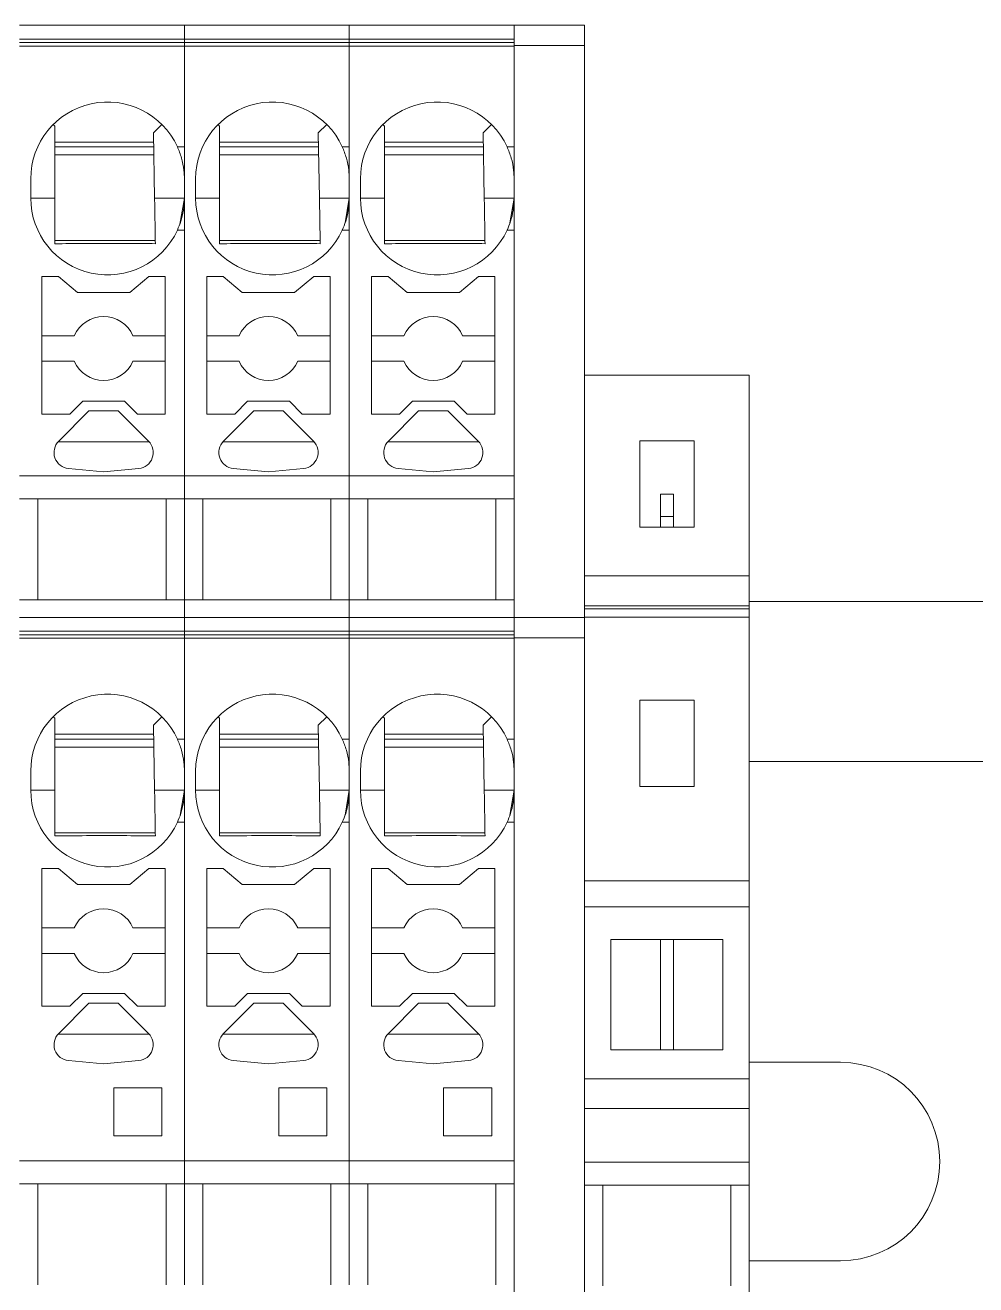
# Model space of a CAD drawing. Header units: millimetres. Extents: x 91 to 341, y 63 to 263.
# Drawn here: x 230.01 to 244.86, y 110.11 to 129.79 of the extents above; entities that cross this region are included whole.
import ezdxf

# ---------------------------------------------------------------- set-up
doc = ezdxf.new("R2010")
doc.units = ezdxf.units.MM

msp = doc.modelspace()

# ---------------------------------------------------------------- linework, layer by layer
at = {"color": 7, "linetype": 'Continuous', "lineweight": 15}
for p, q in [((232.502, 129.789), (229.927, 129.789)), ((232.502, 129.789), (232.502, 129.572)), ((235.077, 129.789), (232.502, 129.789)), ((237.652, 129.789), (235.077, 129.789)), ((235.077, 129.572), (235.077, 129.789)), ((237.652, 129.789), (238.752, 129.789)), ((237.652, 129.517), (237.652, 129.789)), ((238.752, 129.789), (238.752, 129.471)), ((232.502, 129.572), (229.927, 129.572)), ((229.927, 129.517), (232.502, 129.517)), ((229.927, 129.463), (232.502, 129.463)), ((232.502, 129.572), (232.502, 129.517)), ((235.077, 129.572), (232.502, 129.572)), ((232.502, 129.517), (232.502, 129.463)), ((232.502, 129.517), (235.077, 129.517)), ((232.502, 129.463), (232.502, 127.889)), ((232.502, 129.463), (235.077, 129.463)), ((232.502, 129.463), (232.502, 122.748)), ((237.652, 129.572), (235.077, 129.572)), ((235.077, 129.517), (235.077, 129.572)), ((235.077, 129.517), (237.652, 129.517)), ((235.077, 129.463), (235.077, 129.517)), ((235.077, 129.463), (237.652, 129.463)), ((235.077, 129.463), (235.077, 122.748)), ((235.077, 129.463), (235.077, 127.889)), ((237.652, 129.517), (237.652, 129.505)), ((237.652, 129.471), (237.652, 129.505)), ((237.652, 129.471), (238.752, 129.471)), ((237.652, 120.539), (237.652, 129.471)), ((237.652, 129.463), (237.652, 127.889)), ((238.752, 129.471), (238.752, 120.581)), ((230.454, 128.237), (230.477, 128.214)), ((230.477, 128.214), (230.477, 127.089)), ((232.151, 128.237), (232.019, 128.105)), ((232.036, 127.089), (232.019, 128.105)), ((233.029, 128.237), (233.052, 128.214)), ((233.052, 128.214), (233.052, 127.089)), ((234.726, 128.237), (234.594, 128.105)), ((234.611, 127.089), (234.594, 128.105)), ((235.604, 128.237), (235.627, 128.214)), ((235.627, 128.214), (235.627, 127.089)), ((237.301, 128.237), (237.169, 128.105)), ((237.186, 127.089), (237.169, 128.105)), ((232.021, 127.964), (230.477, 127.964)), ((232.023, 127.889), (230.477, 127.889)), ((232.502, 127.889), (232.393, 127.889)), ((234.596, 127.964), (233.052, 127.964)), ((234.598, 127.889), (233.052, 127.889)), ((235.077, 127.889), (234.968, 127.889)), ((237.171, 127.964), (235.627, 127.964)), ((237.173, 127.889), (235.627, 127.889)), ((237.652, 127.889), (237.543, 127.889)), ((230.477, 127.764), (232.025, 127.764)), ((233.052, 127.764), (234.6, 127.764)), ((235.627, 127.764), (237.175, 127.764)), ((230.102, 127.089), (230.102, 127.389)), ((232.677, 127.089), (232.677, 127.389)), ((235.252, 127.089), (235.252, 127.389)), ((230.102, 127.089), (230.477, 127.089)), ((232.036, 127.089), (232.502, 127.089)), ((232.432, 126.683), (232.502, 127.089)), ((232.677, 127.089), (233.052, 127.089)), ((234.611, 127.089), (235.077, 127.089)), ((235.013, 126.7), (235.077, 127.089)), ((235.252, 127.089), (235.627, 127.089)), ((237.186, 127.089), (237.652, 127.089)), ((237.588, 126.7), (237.652, 127.089)), ((232.502, 126.589), (232.393, 126.589)), ((232.502, 126.589), (232.502, 122.748)), ((235.077, 126.589), (234.968, 126.589)), ((235.077, 126.589), (235.077, 122.748)), ((237.652, 126.589), (237.543, 126.589)), ((237.652, 126.589), (237.652, 122.748)), ((230.477, 126.424), (232.052, 126.424)), ((233.052, 126.424), (234.627, 126.424)), ((235.627, 126.424), (237.202, 126.424)), ((230.533, 125.864), (230.277, 125.864)), ((230.277, 125.864), (230.277, 123.714)), ((230.831, 125.614), (230.533, 125.864)), ((231.947, 125.864), (231.649, 125.614)), ((232.202, 125.864), (231.947, 125.864)), ((232.202, 123.714), (232.202, 125.864)), ((233.108, 125.864), (232.852, 125.864)), ((232.852, 125.864), (232.852, 123.714)), ((233.406, 125.614), (233.108, 125.864)), ((234.522, 125.864), (234.224, 125.614)), ((234.777, 125.864), (234.522, 125.864)), ((234.777, 123.714), (234.777, 125.864)), ((235.683, 125.864), (235.427, 125.864)), ((235.427, 125.864), (235.427, 123.714)), ((235.981, 125.614), (235.683, 125.864)), ((237.097, 125.864), (236.799, 125.614)), ((237.352, 125.864), (237.097, 125.864)), ((237.352, 123.714), (237.352, 125.864)), ((231.649, 125.614), (230.831, 125.614)), ((234.224, 125.614), (233.406, 125.614)), ((236.799, 125.614), (235.981, 125.614)), ((230.277, 124.939), (230.782, 124.939)), ((232.202, 124.939), (231.698, 124.939)), ((232.852, 124.939), (233.357, 124.939)), ((234.777, 124.939), (234.273, 124.939)), ((235.427, 124.939), (235.932, 124.939)), ((237.352, 124.939), (236.848, 124.939)), ((230.782, 124.539), (230.277, 124.539)), ((232.202, 124.539), (231.698, 124.539)), ((233.357, 124.539), (232.852, 124.539)), ((234.777, 124.539), (234.273, 124.539)), ((235.932, 124.539), (235.427, 124.539)), ((237.352, 124.539), (236.848, 124.539)), ((241.327, 124.321), (238.752, 124.321)), ((241.327, 121.188), (241.327, 124.321)), ((231.011, 123.764), (230.538, 123.291)), ((230.713, 123.714), (230.913, 123.914)), ((230.913, 123.914), (231.567, 123.914)), ((231.011, 123.764), (231.468, 123.764)), ((231.832, 123.4), (231.468, 123.764)), ((231.567, 123.914), (231.767, 123.714)), ((233.586, 123.764), (233.113, 123.291)), ((233.288, 123.714), (233.488, 123.914)), ((233.488, 123.914), (234.142, 123.914)), ((233.586, 123.764), (234.043, 123.764)), ((234.407, 123.4), (234.043, 123.764)), ((234.142, 123.914), (234.342, 123.714)), ((236.161, 123.764), (235.688, 123.291)), ((235.863, 123.714), (236.063, 123.914)), ((236.063, 123.914), (236.717, 123.914)), ((236.161, 123.764), (236.618, 123.764)), ((236.982, 123.4), (236.618, 123.764)), ((236.717, 123.914), (236.917, 123.714)), ((230.277, 123.714), (230.713, 123.714)), ((231.767, 123.714), (232.202, 123.714)), ((232.852, 123.714), (233.288, 123.714)), ((234.342, 123.714), (234.777, 123.714)), ((235.427, 123.714), (235.863, 123.714)), ((236.917, 123.714), (237.352, 123.714)), ((231.942, 123.291), (231.832, 123.4)), ((234.517, 123.291), (234.407, 123.4)), ((237.092, 123.291), (236.982, 123.4)), ((230.529, 123.28), (231.951, 123.28)), ((233.104, 123.28), (234.526, 123.28)), ((235.679, 123.28), (237.101, 123.28)), ((239.615, 121.946), (239.615, 123.296)), ((239.615, 123.296), (240.465, 123.296)), ((240.465, 123.296), (240.465, 121.946)), ((230.691, 122.865), (231.24, 122.813)), ((231.24, 122.813), (231.789, 122.865)), ((233.266, 122.865), (233.815, 122.813)), ((233.815, 122.813), (234.364, 122.865)), ((235.841, 122.865), (236.39, 122.813)), ((236.39, 122.813), (236.939, 122.865)), ((229.927, 122.748), (232.502, 122.748)), ((232.502, 122.748), (232.502, 122.389)), ((232.502, 122.748), (235.077, 122.748)), ((235.077, 122.748), (237.652, 122.748)), ((235.077, 122.748), (235.077, 122.389)), ((229.927, 122.389), (232.502, 122.389)), ((230.215, 122.389), (230.215, 120.814)), ((232.215, 122.389), (232.215, 120.814)), ((232.502, 122.389), (232.502, 120.814)), ((232.502, 122.389), (235.077, 122.389)), ((232.79, 122.389), (232.79, 120.814)), ((234.79, 122.389), (234.79, 120.814)), ((235.077, 122.389), (237.652, 122.389)), ((235.077, 122.389), (235.077, 120.814)), ((235.365, 122.389), (235.365, 120.814)), ((237.365, 122.389), (237.365, 120.814)), ((240.14, 122.464), (239.94, 122.464)), ((239.94, 122.464), (239.94, 122.114)), ((240.14, 122.464), (240.14, 122.114)), ((239.94, 122.114), (240.14, 122.114)), ((239.94, 121.946), (239.94, 122.114)), ((240.14, 122.114), (240.14, 121.946)), ((240.465, 121.946), (239.615, 121.946)), ((238.752, 121.188), (241.327, 121.188)), ((241.327, 120.72), (241.327, 121.188)), ((232.502, 120.814), (229.927, 120.814)), ((232.502, 120.814), (232.502, 120.539)), ((235.077, 120.814), (232.502, 120.814)), ((237.652, 120.814), (235.077, 120.814)), ((235.077, 120.539), (235.077, 120.814)), ((237.652, 120.814), (237.652, 120.539)), ((241.327, 120.72), (238.752, 120.72)), ((241.327, 120.67), (238.752, 120.67)), ((315.552, 120.789), (241.327, 120.789)), ((241.327, 120.67), (241.327, 120.72)), ((241.327, 120.541), (241.327, 120.67)), ((232.502, 120.539), (229.927, 120.539)), ((232.502, 120.539), (232.502, 120.322)), ((235.077, 120.539), (232.502, 120.539)), ((237.652, 120.539), (235.077, 120.539)), ((235.077, 120.322), (235.077, 120.539)), ((237.652, 120.539), (238.752, 120.539)), ((237.652, 120.267), (237.652, 120.539)), ((238.752, 120.581), (238.752, 120.541)), ((241.327, 120.541), (238.752, 120.541)), ((238.752, 120.539), (238.752, 120.541)), ((238.752, 120.539), (238.752, 120.221)), ((241.327, 116.426), (241.327, 120.541)), ((232.502, 120.322), (229.927, 120.322)), ((229.927, 120.267), (232.502, 120.267)), ((232.502, 120.322), (232.502, 120.267)), ((235.077, 120.322), (232.502, 120.322)), ((232.502, 120.267), (232.502, 120.213)), ((232.502, 120.267), (235.077, 120.267)), ((237.652, 120.322), (235.077, 120.322)), ((235.077, 120.267), (235.077, 120.322)), ((235.077, 120.267), (237.652, 120.267)), ((235.077, 120.213), (235.077, 120.267)), ((237.652, 120.267), (237.652, 120.255)), ((237.652, 120.221), (237.652, 120.255)), ((237.652, 120.221), (238.752, 120.221)), ((237.652, 103.362), (237.652, 120.221)), ((238.752, 120.221), (238.752, 103.362)), ((229.927, 120.213), (232.502, 120.213)), ((232.502, 120.213), (232.502, 118.639)), ((232.502, 120.213), (235.077, 120.213)), ((232.502, 120.213), (232.502, 112.048)), ((235.077, 120.213), (237.652, 120.213)), ((235.077, 120.213), (235.077, 112.048)), ((235.077, 120.213), (235.077, 118.639)), ((237.652, 120.213), (237.652, 118.639)), ((239.615, 119.246), (240.465, 119.246)), ((239.615, 117.896), (239.615, 119.246)), ((240.465, 119.246), (240.465, 117.896)), ((230.454, 118.987), (230.477, 118.964)), ((230.477, 118.964), (230.477, 117.839)), ((232.151, 118.987), (232.019, 118.855)), ((232.036, 117.839), (232.019, 118.855)), ((233.029, 118.987), (233.052, 118.964)), ((233.052, 118.964), (233.052, 117.839)), ((234.726, 118.987), (234.594, 118.855)), ((234.611, 117.839), (234.594, 118.855)), ((235.604, 118.987), (235.627, 118.964)), ((235.627, 118.964), (235.627, 117.839)), ((237.301, 118.987), (237.169, 118.855)), ((237.186, 117.839), (237.169, 118.855)), ((232.021, 118.714), (230.477, 118.714)), ((234.596, 118.714), (233.052, 118.714)), ((237.171, 118.714), (235.627, 118.714)), ((232.023, 118.639), (230.477, 118.639)), ((230.477, 118.514), (232.025, 118.514)), ((232.502, 118.639), (232.393, 118.639)), ((234.598, 118.639), (233.052, 118.639)), ((233.052, 118.514), (234.6, 118.514)), ((235.077, 118.639), (234.968, 118.639)), ((237.173, 118.639), (235.627, 118.639)), ((235.627, 118.514), (237.175, 118.514)), ((237.652, 118.639), (237.543, 118.639)), ((232.502, 118.289), (232.492, 118.289)), ((235.077, 118.289), (235.067, 118.289)), ((237.652, 118.289), (237.642, 118.289)), ((315.552, 118.289), (241.327, 118.289)), ((230.102, 117.839), (230.102, 118.139)), ((232.677, 117.839), (232.677, 118.139)), ((235.252, 117.839), (235.252, 118.139)), ((240.465, 117.896), (239.615, 117.896)), ((230.102, 117.839), (230.477, 117.839)), ((232.036, 117.839), (232.502, 117.839)), ((232.438, 117.45), (232.502, 117.839)), ((232.677, 117.839), (233.052, 117.839)), ((234.611, 117.839), (235.077, 117.839)), ((235.013, 117.45), (235.077, 117.839)), ((235.252, 117.839), (235.627, 117.839)), ((237.186, 117.839), (237.652, 117.839)), ((237.588, 117.45), (237.652, 117.839)), ((232.502, 117.339), (232.393, 117.339)), ((232.502, 117.339), (232.502, 112.048)), ((235.077, 117.339), (234.968, 117.339)), ((235.077, 117.339), (235.077, 112.048)), ((237.652, 117.339), (237.543, 117.339)), ((237.652, 117.339), (237.652, 112.048)), ((230.477, 117.174), (232.052, 117.174)), ((233.052, 117.174), (234.627, 117.174)), ((235.627, 117.174), (237.202, 117.174)), ((230.533, 116.614), (230.277, 116.614)), ((230.277, 116.614), (230.277, 114.464)), ((230.831, 116.364), (230.533, 116.614)), ((231.947, 116.614), (231.649, 116.364)), ((232.202, 116.614), (231.947, 116.614)), ((232.202, 114.464), (232.202, 116.614)), ((233.108, 116.614), (232.852, 116.614)), ((232.852, 116.614), (232.852, 114.464)), ((233.406, 116.364), (233.108, 116.614)), ((234.522, 116.614), (234.224, 116.364)), ((234.777, 116.614), (234.522, 116.614)), ((234.777, 114.464), (234.777, 116.614)), ((235.683, 116.614), (235.427, 116.614)), ((235.427, 116.614), (235.427, 114.464)), ((235.981, 116.364), (235.683, 116.614)), ((237.097, 116.614), (236.799, 116.364)), ((237.352, 116.614), (237.097, 116.614)), ((237.352, 114.464), (237.352, 116.614)), ((231.649, 116.364), (230.831, 116.364)), ((234.224, 116.364), (233.406, 116.364)), ((236.799, 116.364), (235.981, 116.364)), ((238.752, 116.426), (241.327, 116.426)), ((241.327, 116.016), (241.327, 116.426)), ((238.752, 116.016), (241.327, 116.016)), ((241.327, 113.329), (241.327, 116.016)), ((230.782, 115.689), (230.277, 115.689)), ((231.698, 115.689), (232.202, 115.689)), ((233.357, 115.689), (232.852, 115.689)), ((234.273, 115.689), (234.777, 115.689)), ((235.932, 115.689), (235.427, 115.689)), ((236.848, 115.689), (237.352, 115.689)), ((239.165, 115.509), (240.915, 115.509)), ((239.165, 113.784), (239.165, 115.509)), ((239.94, 115.509), (239.94, 113.784)), ((240.14, 115.509), (240.14, 113.784)), ((240.915, 115.509), (240.915, 113.784)), ((230.782, 115.289), (230.277, 115.289)), ((232.202, 115.289), (231.698, 115.289)), ((233.357, 115.289), (232.852, 115.289)), ((234.777, 115.289), (234.273, 115.289)), ((235.932, 115.289), (235.427, 115.289)), ((237.352, 115.289), (236.848, 115.289)), ((231.011, 114.514), (230.538, 114.041)), ((230.713, 114.464), (230.913, 114.664)), ((230.913, 114.664), (231.567, 114.664)), ((231.011, 114.514), (231.468, 114.514)), ((231.832, 114.15), (231.468, 114.514)), ((231.567, 114.664), (231.767, 114.464)), ((233.586, 114.514), (233.113, 114.041)), ((233.288, 114.464), (233.488, 114.664)), ((233.488, 114.664), (234.142, 114.664)), ((233.586, 114.514), (234.043, 114.514)), ((234.407, 114.15), (234.043, 114.514)), ((234.142, 114.664), (234.342, 114.464)), ((236.161, 114.514), (235.688, 114.041)), ((235.863, 114.464), (236.063, 114.664)), ((236.063, 114.664), (236.717, 114.664)), ((236.161, 114.514), (236.618, 114.514)), ((236.982, 114.15), (236.618, 114.514)), ((236.717, 114.664), (236.917, 114.464)), ((230.277, 114.464), (230.713, 114.464)), ((231.767, 114.464), (232.202, 114.464)), ((232.852, 114.464), (233.288, 114.464)), ((234.342, 114.464), (234.777, 114.464)), ((235.427, 114.464), (235.863, 114.464)), ((236.917, 114.464), (237.352, 114.464)), ((231.942, 114.041), (231.832, 114.15)), ((234.517, 114.041), (234.407, 114.15)), ((237.092, 114.041), (236.982, 114.15)), ((230.529, 114.03), (231.951, 114.03)), ((233.104, 114.03), (234.526, 114.03)), ((235.679, 114.03), (237.101, 114.03)), ((240.915, 113.784), (239.165, 113.784)), ((230.691, 113.615), (231.24, 113.563)), ((231.24, 113.563), (231.789, 113.615)), ((233.266, 113.615), (233.815, 113.563)), ((233.815, 113.563), (234.364, 113.615)), ((235.841, 113.615), (236.39, 113.563)), ((236.39, 113.563), (236.939, 113.615)), ((242.752, 113.589), (241.327, 113.589)), ((241.327, 113.329), (238.752, 113.329)), ((241.327, 112.866), (241.327, 113.329)), ((232.152, 113.189), (231.402, 113.189)), ((231.402, 113.189), (231.402, 112.439)), ((232.152, 112.439), (232.152, 113.189)), ((234.727, 113.189), (233.977, 113.189)), ((233.977, 113.189), (233.977, 112.439)), ((234.727, 112.439), (234.727, 113.189)), ((237.302, 113.189), (236.552, 113.189)), ((236.552, 113.189), (236.552, 112.439)), ((237.302, 112.439), (237.302, 113.189)), ((238.752, 112.866), (241.327, 112.866)), ((241.327, 112.03), (241.327, 112.866)), ((231.402, 112.439), (232.152, 112.439)), ((233.977, 112.439), (234.727, 112.439)), ((236.552, 112.439), (237.302, 112.439)), ((229.927, 112.048), (232.502, 112.048)), ((232.502, 112.048), (232.502, 111.689)), ((232.502, 112.048), (235.077, 112.048)), ((235.077, 112.048), (237.652, 112.048)), ((235.077, 112.048), (235.077, 111.689)), ((241.327, 112.03), (238.752, 112.03)), ((241.327, 111.671), (241.327, 112.03)), ((229.927, 111.689), (232.502, 111.689)), ((230.215, 111.689), (230.215, 110.114)), ((232.215, 111.689), (232.215, 110.114)), ((232.502, 111.689), (232.502, 110.114)), ((232.502, 111.689), (235.077, 111.689)), ((232.79, 111.689), (232.79, 110.114)), ((234.79, 111.689), (234.79, 110.114)), ((235.077, 111.689), (237.652, 111.689)), ((235.077, 111.689), (235.077, 110.114)), ((235.365, 111.689), (235.365, 110.114)), ((237.365, 111.689), (237.365, 110.114)), ((238.752, 111.671), (241.327, 111.671)), ((239.04, 110.096), (239.04, 111.671)), ((241.04, 111.671), (241.04, 110.096)), ((241.327, 107.671), (241.327, 111.671)), ((241.327, 110.489), (242.752, 110.489))]:
    msp.add_line(p, q, dxfattribs=at)
for centre, radius, start, end in [((231.302, 127.389), 1.2, 24.6243, 180), ((233.877, 127.389), 1.2, 24.6243, 180), ((236.452, 127.389), 1.2, 24.6243, 180), ((231.302, 127.089), 1.2, 180, 335.3757), ((233.877, 127.089), 1.2, 180, 335.3757), ((236.452, 127.089), 1.2, 180, 335.3757), ((231.24, 124.739), 0.5, 23.5782, 156.4218), ((233.815, 124.739), 0.5, 23.5782, 156.4218), ((236.39, 124.739), 0.5, 23.5782, 156.4218), ((231.24, 124.739), 0.5, 203.5782, 336.4218), ((233.815, 124.739), 0.5, 203.5782, 336.4218), ((236.39, 124.739), 0.5, 203.5782, 336.4218), ((230.715, 123.114), 0.25, 135, 264.5597), ((231.765, 123.114), 0.25, 275.4403, 45), ((233.29, 123.114), 0.25, 135, 264.5597), ((234.34, 123.114), 0.25, 275.4403, 45), ((235.865, 123.114), 0.25, 135, 264.5597), ((236.915, 123.114), 0.25, 275.4403, 45), ((231.302, 118.139), 1.2, 24.6243, 180), ((233.877, 118.139), 1.2, 24.6243, 180), ((236.452, 118.139), 1.2, 24.6243, 180), ((231.302, 117.839), 1.2, 180, 335.3757), ((233.877, 117.839), 1.2, 180, 335.3757), ((236.452, 117.839), 1.2, 180, 335.3757), ((231.24, 115.489), 0.5, 23.5782, 156.4218), ((233.815, 115.489), 0.5, 23.5782, 156.4218), ((236.39, 115.489), 0.5, 23.5782, 156.4218), ((231.24, 115.489), 0.5, 203.5782, 336.4218), ((233.815, 115.489), 0.5, 203.5782, 336.4218), ((236.39, 115.489), 0.5, 203.5782, 336.4218), ((230.715, 113.864), 0.25, 135, 264.5597), ((231.765, 113.864), 0.25, 275.4403, 45), ((233.29, 113.864), 0.25, 135, 264.5597), ((234.34, 113.864), 0.25, 275.4403, 45), ((235.865, 113.864), 0.25, 135, 264.5597), ((236.915, 113.864), 0.25, 275.4403, 45), ((242.752, 112.039), 1.55, 270, 90)]:
    msp.add_arc(centre, radius, start, end, dxfattribs=at)
for points, knots in [([(232.393, 127.889), (232.416, 127.833), (232.459, 127.728), (232.497, 127.547), (232.501, 127.433), (232.502, 127.389)], [0, 0, 0, 0, 0.406693, 0.767315, 1, 1, 1, 1]), ([(234.968, 127.889), (234.991, 127.833), (235.034, 127.728), (235.072, 127.547), (235.076, 127.433), (235.077, 127.389)], [0, 0, 0, 0, 0.406693, 0.767315, 1, 1, 1, 1]), ([(237.543, 127.889), (237.566, 127.833), (237.609, 127.728), (237.647, 127.547), (237.651, 127.433), (237.652, 127.389)], [0, 0, 0, 0, 0.406693, 0.767315, 1, 1, 1, 1]), ([(230.477, 127.089), (230.477, 127.024), (230.477, 126.868), (230.477, 126.621), (230.477, 126.466), (230.477, 126.375)], [0, 0, 0, 0, 0.2214847, 0.5375323, 1, 1, 1, 1]), ([(232.048, 126.376), (232.047, 126.493), (232.044, 126.654), (232.04, 126.913), (232.037, 127.035), (232.036, 127.089)], [0, 0, 0, 0, 0.594686, 0.820984, 1, 1, 1, 1]), ([(232.502, 127.089), (232.499, 127.024), (232.493, 126.894), (232.449, 126.722), (232.412, 126.633), (232.393, 126.589)], [0, 0, 0, 0, 0.338397, 0.675497, 1, 1, 1, 1]), ([(233.052, 127.089), (233.052, 127.024), (233.052, 126.868), (233.052, 126.621), (233.052, 126.466), (233.052, 126.375)], [0, 0, 0, 0, 0.2214847, 0.5375323, 1, 1, 1, 1]), ([(234.623, 126.376), (234.622, 126.493), (234.619, 126.654), (234.615, 126.913), (234.612, 127.035), (234.611, 127.089)], [0, 0, 0, 0, 0.5946865, 0.820984, 1, 1, 1, 1]), ([(235.077, 127.089), (235.074, 127.024), (235.068, 126.894), (235.024, 126.722), (234.987, 126.633), (234.968, 126.589)], [0, 0, 0, 0, 0.338397, 0.675497, 1, 1, 1, 1]), ([(235.627, 127.089), (235.627, 127.024), (235.627, 126.868), (235.627, 126.621), (235.627, 126.466), (235.627, 126.375)], [0, 0, 0, 0, 0.2214847, 0.5375323, 1, 1, 1, 1]), ([(237.198, 126.376), (237.197, 126.493), (237.194, 126.654), (237.19, 126.913), (237.187, 127.035), (237.186, 127.089)], [0, 0, 0, 0, 0.5946865, 0.820984, 1, 1, 1, 1]), ([(237.652, 127.089), (237.649, 127.024), (237.643, 126.894), (237.599, 126.722), (237.562, 126.633), (237.543, 126.589)], [0, 0, 0, 0, 0.338397, 0.675497, 1, 1, 1, 1]), ([(230.477, 126.375), (230.627, 126.376), (230.814, 126.379), (231.116, 126.38), (231.275, 126.381), (231.445, 126.38), (231.737, 126.379), (231.914, 126.377), (232.048, 126.376)], [0, 0, 0, 0, 0.357293, 0.444287, 0.518254, 0.592604, 0.689691, 1, 1, 1, 1]), ([(233.052, 126.375), (233.202, 126.376), (233.389, 126.379), (233.691, 126.38), (233.85, 126.381), (234.02, 126.38), (234.312, 126.379), (234.489, 126.377), (234.623, 126.376)], [0, 0, 0, 0, 0.357293, 0.444287, 0.518254, 0.592604, 0.689691, 1, 1, 1, 1]), ([(235.627, 126.375), (235.777, 126.376), (235.964, 126.379), (236.266, 126.38), (236.425, 126.381), (236.595, 126.38), (236.887, 126.379), (237.064, 126.377), (237.198, 126.376)], [0, 0, 0, 0, 0.357293, 0.444287, 0.518254, 0.592604, 0.689691, 1, 1, 1, 1]), ([(232.393, 118.639), (232.416, 118.583), (232.459, 118.478), (232.497, 118.297), (232.501, 118.183), (232.502, 118.139)], [0, 0, 0, 0, 0.406693, 0.767315, 1, 1, 1, 1]), ([(234.968, 118.639), (234.991, 118.583), (235.034, 118.478), (235.072, 118.297), (235.076, 118.183), (235.077, 118.139)], [0, 0, 0, 0, 0.406693, 0.767315, 1, 1, 1, 1]), ([(237.543, 118.639), (237.566, 118.583), (237.609, 118.478), (237.647, 118.297), (237.651, 118.183), (237.652, 118.139)], [0, 0, 0, 0, 0.406693, 0.767315, 1, 1, 1, 1]), ([(230.477, 117.839), (230.477, 117.774), (230.477, 117.618), (230.477, 117.371), (230.477, 117.216), (230.477, 117.125)], [0, 0, 0, 0, 0.221485, 0.537532, 1, 1, 1, 1]), ([(232.048, 117.126), (232.047, 117.243), (232.044, 117.404), (232.04, 117.663), (232.037, 117.785), (232.036, 117.839)], [0, 0, 0, 0, 0.594686, 0.820984, 1, 1, 1, 1]), ([(232.502, 117.839), (232.499, 117.774), (232.493, 117.644), (232.449, 117.472), (232.412, 117.383), (232.393, 117.339)], [0, 0, 0, 0, 0.338397, 0.675497, 1, 1, 1, 1]), ([(233.052, 117.839), (233.052, 117.774), (233.052, 117.618), (233.052, 117.371), (233.052, 117.216), (233.052, 117.125)], [0, 0, 0, 0, 0.221485, 0.537532, 1, 1, 1, 1]), ([(234.623, 117.126), (234.622, 117.243), (234.619, 117.404), (234.615, 117.663), (234.612, 117.785), (234.611, 117.839)], [0, 0, 0, 0, 0.594686, 0.820984, 1, 1, 1, 1]), ([(235.077, 117.839), (235.074, 117.774), (235.068, 117.644), (235.024, 117.472), (234.987, 117.383), (234.968, 117.339)], [0, 0, 0, 0, 0.338397, 0.675497, 1, 1, 1, 1]), ([(235.627, 117.839), (235.627, 117.774), (235.627, 117.618), (235.627, 117.371), (235.627, 117.216), (235.627, 117.125)], [0, 0, 0, 0, 0.221485, 0.537532, 1, 1, 1, 1]), ([(237.198, 117.126), (237.197, 117.243), (237.194, 117.404), (237.19, 117.663), (237.187, 117.785), (237.186, 117.839)], [0, 0, 0, 0, 0.594686, 0.820984, 1, 1, 1, 1]), ([(237.652, 117.839), (237.649, 117.774), (237.643, 117.644), (237.599, 117.472), (237.562, 117.383), (237.543, 117.339)], [0, 0, 0, 0, 0.338397, 0.675497, 1, 1, 1, 1]), ([(230.477, 117.125), (230.627, 117.126), (230.814, 117.129), (231.116, 117.13), (231.275, 117.131), (231.445, 117.13), (231.737, 117.129), (231.914, 117.127), (232.048, 117.126)], [0, 0, 0, 0, 0.357293, 0.444287, 0.518254, 0.592604, 0.689691, 1, 1, 1, 1]), ([(233.052, 117.125), (233.202, 117.126), (233.389, 117.129), (233.691, 117.13), (233.85, 117.131), (234.02, 117.13), (234.312, 117.129), (234.489, 117.127), (234.623, 117.126)], [0, 0, 0, 0, 0.357293, 0.444287, 0.518254, 0.592604, 0.689691, 1, 1, 1, 1]), ([(235.627, 117.125), (235.777, 117.126), (235.964, 117.129), (236.266, 117.13), (236.425, 117.131), (236.595, 117.13), (236.887, 117.129), (237.064, 117.127), (237.198, 117.126)], [0, 0, 0, 0, 0.357293, 0.444287, 0.518254, 0.592604, 0.689691, 1, 1, 1, 1])]:
    msp.add_open_spline(points, degree=3, knots=knots, dxfattribs=at)

doc.saveas('drawing.dxf')
